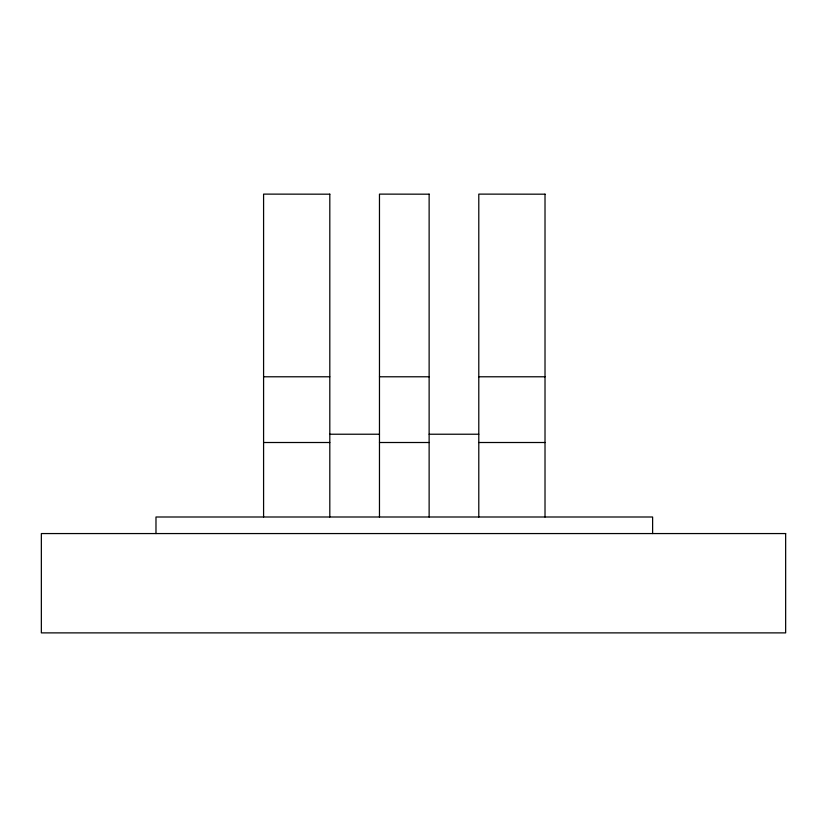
<?xml version="1.0" encoding="UTF-8"?>
<svg xmlns="http://www.w3.org/2000/svg" width="827" height="827" viewBox="0 0 827 827"><rect width="100%" height="100%" fill="white"/><g stroke="black" fill="none" stroke-linecap="round" stroke-linejoin="round"><path stroke-width="1.24" d="M329.808 194.19L263.586 194.118L263.586 517.009M429.13 194.19L379.469 194.118L379.469 516.999M545.014 194.19L478.792 194.118L478.792 516.999M263.586 376.781L329.808 376.781M379.469 376.781L429.13 376.781M478.792 376.781L545.014 376.781M329.808 434.227L379.469 434.227M429.13 434.227L478.792 434.227M263.586 442.507L329.808 442.507M379.469 442.507L429.13 442.507M478.792 442.507L545.014 442.507M652.617 533.56L652.617 516.999L155.983 516.999L155.983 533.56M545.014 194.118L545.014 517.009M429.13 194.118L429.13 516.999M329.808 194.118L329.808 516.999M785.65 533.56L41.35 533.56L41.35 632.882L785.65 632.882L785.65 533.56"/></g></svg>
